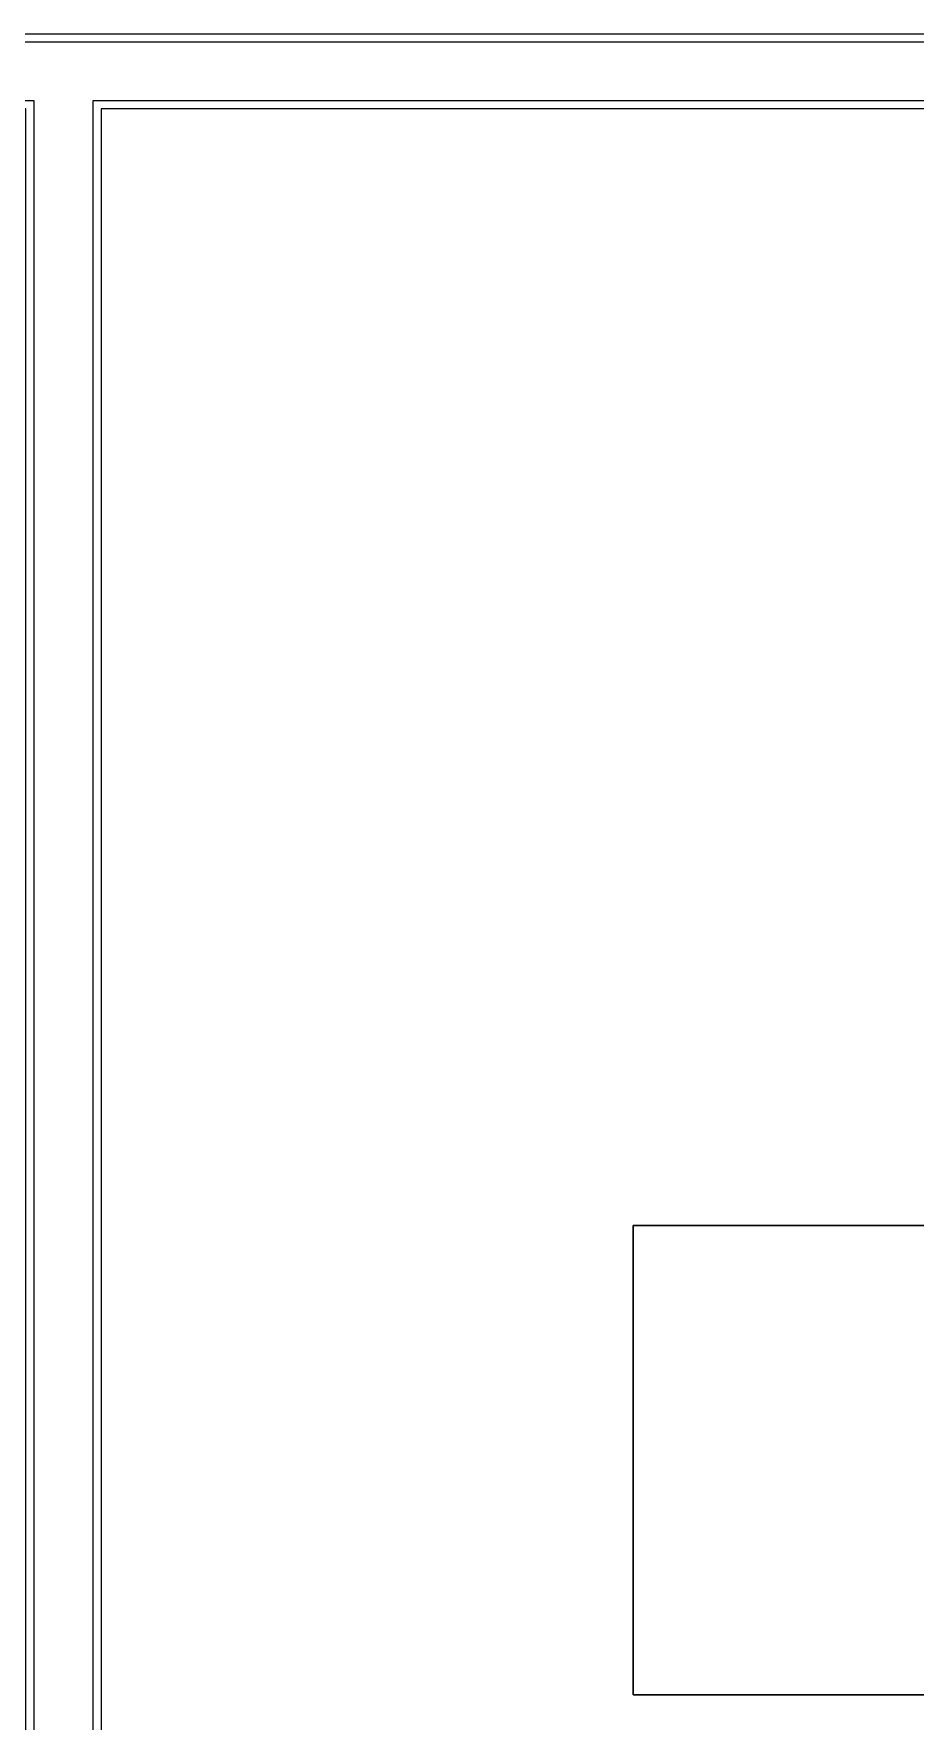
# Model space of a CAD drawing. Header units: millimetres. Extents: x -155 to 94595, y -3153 to 63413.
# Drawn here: x 91317 to 92725, y 40260 to 42957 of the extents above; entities that cross this region are included whole.
import ezdxf

# ---------------------------------------------------------------- set-up
doc = ezdxf.new("R2010")
doc.units = ezdxf.units.MM
doc.layers.add('int', color=185, linetype='Continuous')
doc.layers.add('wall', color=5, linetype='Continuous')

msp = doc.modelspace()

# ---------------------------------------------------------------- linework, layer by layer
at = {"layer": 'int'}
for p, q in [((92274.86, 40301.989), (92274.86, 41051.989)), ((92274.86, 41051.989), (93594.86, 41051.989)), ((93594.86, 41051.989), (92274.86, 41051.989)), ((92274.86, 41051.989), (92274.86, 40301.989)), ((94344.86, 40301.989), (92274.86, 40301.989)), ((92274.86, 40301.989), (93594.86, 40301.989))]:
    msp.add_line(p, q, dxfattribs=at)
at = {"layer": 'wall'}
for points in [[(91304.86, 42836.989), (88264.86, 42836.989), (88264.86, 42956.989), (94344.86, 42956.989), (94344.86, 42836.989), (91424.86, 42836.989), (91424.86, 39606.99), (91304.86, 39606.99)], [(91317.86, 42849.989), (88277.86, 42849.989), (88277.86, 42943.989), (94331.86, 42943.989), (94331.86, 42849.989), (91411.86, 42849.989), (91411.86, 39619.99), (91317.86, 39619.99)]]:
    msp.add_lwpolyline(points, close=True, dxfattribs=at)

doc.saveas('drawing.dxf')
